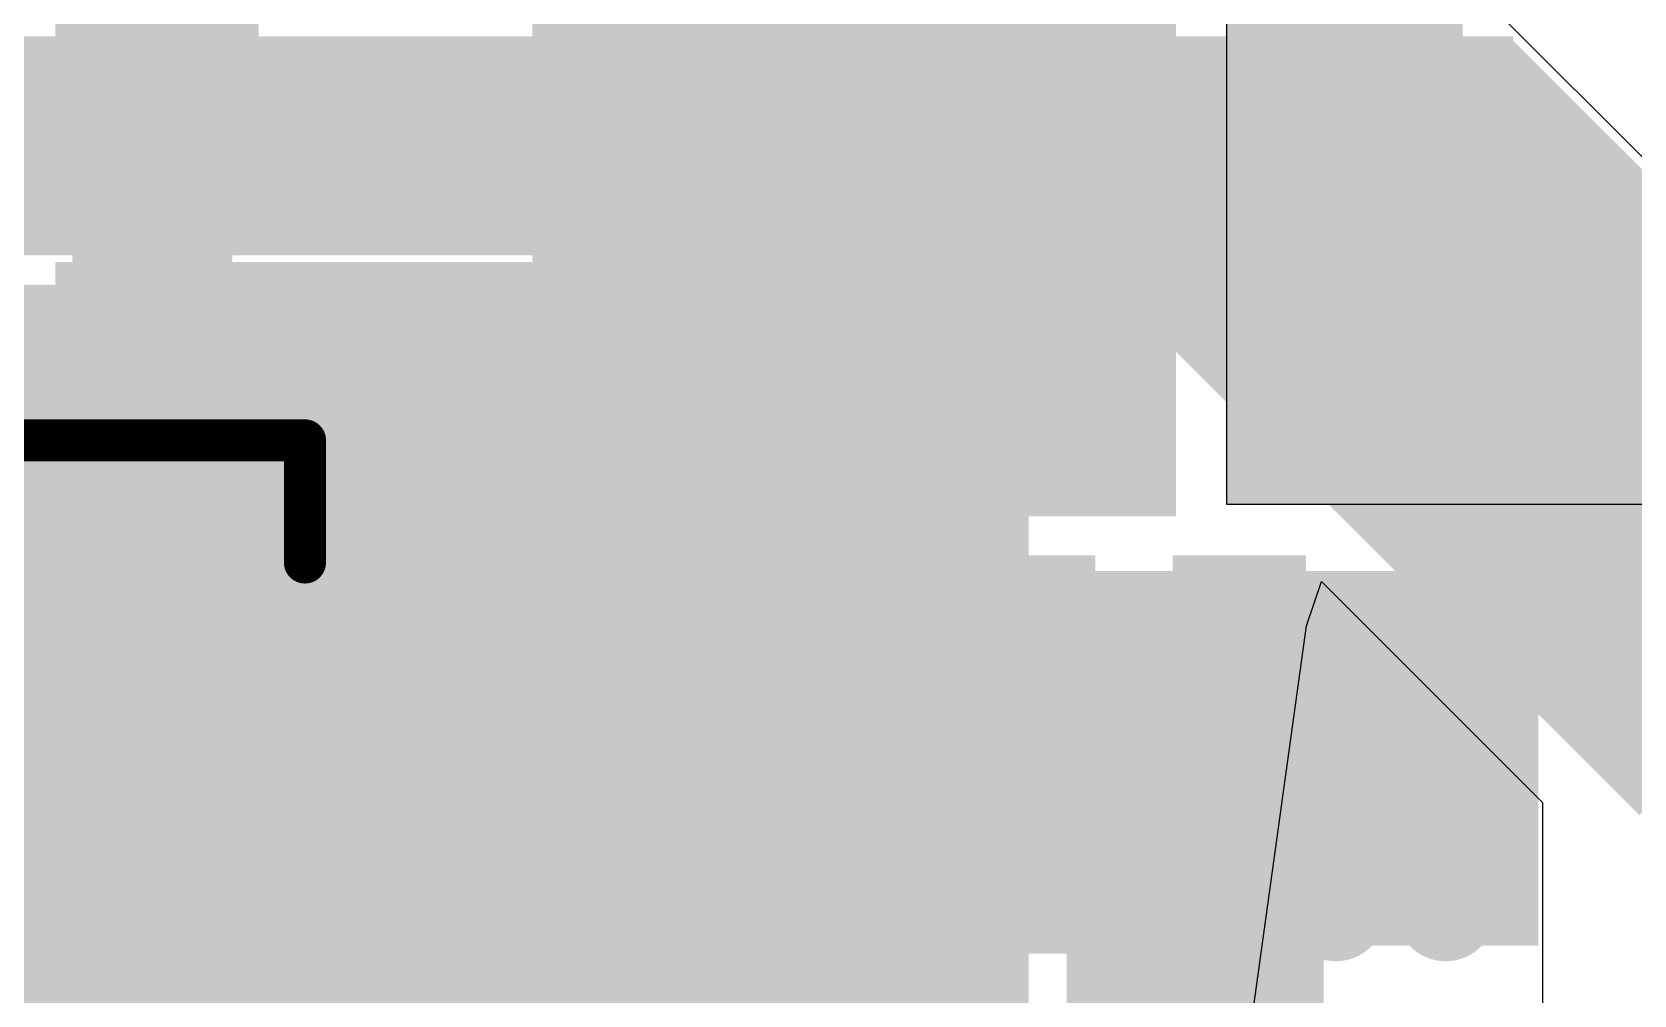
# Model space of a CAD drawing. Header units: millimetres. Extents: x -35.7 to 35.7, y -3.2 to 68.2.
# Drawn here: x 15.53 to 25.19, y 42.32 to 48.13 of the extents above; entities that cross this region are included whole.
import ezdxf

# ---------------------------------------------------------------- set-up
doc = ezdxf.new("R2010")
doc.units = ezdxf.units.MM
for name, color, linetype in [('BottomLayer', 5, 'Continuous'), ('BottomPaste', 16, 'Continuous'), ('BottomSolder', 6, 'Continuous'), ('Mechanical2', 216, 'Continuous'), ('TopLayer', 1, 'Continuous'), ('TopOverlay', 2, 'Continuous'), ('TopPaste', 8, 'Continuous'), ('TopSolder', 216, 'Continuous'), ('ViaHoleLayer', 16, 'Continuous')]:
    doc.layers.add(name, color=color, linetype=linetype)

# ---------------------------------------------------------------- blocks, each defined once
blk = doc.blocks.new('M____SMP_B_9')
at = {"layer": 'BottomLayer'}
for points in [[(-1.95, 0.55), (0.05, 0.55), (0.05, -0.55), (-1.95, -0.55)], [(0.55, 0.4), (1.35, 0.4), (1.35, -0.4), (0.55, -0.4)]]:
    blk.add_hatch(color=5, dxfattribs=at).paths.add_polyline_path(points)
at = {"layer": 'BottomPaste'}
for points in [[(-1.95, 0.55), (0.05, 0.55), (0.05, -0.55), (-1.95, -0.55)], [(0.55, 0.4), (1.35, 0.4), (1.35, -0.4), (0.55, -0.4)]]:
    blk.add_hatch(color=16, dxfattribs=at).paths.add_polyline_path(points)
at = {"layer": 'BottomSolder'}
for points in [[(-2.0008, 0.6008), (0.1008, 0.6008), (0.1008, -0.6008), (-2.0008, -0.6008)], [(0.4992, 0.4508), (1.4008, 0.4508), (1.4008, -0.4508), (0.4992, -0.4508)]]:
    blk.add_hatch(color=6, dxfattribs=at).paths.add_polyline_path(points)
blk = doc.blocks.new('CAP__2917_20')
at = {"layer": 'TopLayer'}
blk.add_hatch(color=1, dxfattribs=at).paths.add_polyline_path([(5.045, 1.285), (7.835, 1.285), (7.835, -1.285), (5.045, -1.285)])
at = {"layer": 'TopPaste'}
blk.add_hatch(color=8, dxfattribs=at).paths.add_polyline_path([(5.045, 1.285), (7.835, 1.285), (7.835, -1.285), (5.045, -1.285)])
at = {"layer": 'TopSolder'}
blk.add_hatch(color=216, dxfattribs=at).paths.add_polyline_path([(4.9434, 1.3866), (7.9366, 1.3866), (7.9366, -1.3866), (4.9434, -1.3866)])
at = {"layer": 'TopOverlay', "const_width": 0.254}
for points in [[(-0.3868, 2.3114), (7.03, 2.3114)], [(7.03, 1.5748), (7.03, 2.3114)]]:
    blk.add_lwpolyline(points, dxfattribs=at)
at = {"layer": 'TopOverlay', "const_width": 0.127}
for points in [[(6.9665, 2.3114, 1), (7.0935, 2.3114, 1)], [(6.9665, 2.3114, 1), (7.0935, 2.3114, 1)], [(6.9665, 1.5748, 1), (7.0935, 1.5748, 1)]]:
    blk.add_lwpolyline(points, format="xyb", close=True, dxfattribs=at)
blk = doc.blocks.new('AO4882_MS_B_53')
at = {"layer": 'BottomLayer'}
for points in [[(-3.7, 2.205), (-1.5, 2.205), (-1.5, 1.605), (-3.7, 1.605)], [(1.5, 2.205), (3.7, 2.205), (3.7, 1.605), (1.5, 1.605)], [(-3.7, 0.935), (-1.5, 0.935), (-1.5, 0.335), (-3.7, 0.335)], [(1.5, 0.935), (3.7, 0.935), (3.7, 0.335), (1.5, 0.335)], [(-3.7, -0.335), (-1.5, -0.335), (-1.5, -0.935), (-3.7, -0.935)], [(1.5, -0.335), (3.7, -0.335), (3.7, -0.935), (1.5, -0.935)], [(-3.7, -1.605), (-1.5, -1.605), (-1.5, -2.205), (-3.7, -2.205)], [(1.5, -1.605), (3.7, -1.605), (3.7, -2.205), (1.5, -2.205)]]:
    blk.add_hatch(color=5, dxfattribs=at).paths.add_polyline_path(points)
at = {"layer": 'BottomPaste'}
for points in [[(-3.7, 2.205), (-1.5, 2.205), (-1.5, 1.605), (-3.7, 1.605)], [(1.5, 2.205), (3.7, 2.205), (3.7, 1.605), (1.5, 1.605)], [(-3.7, 0.935), (-1.5, 0.935), (-1.5, 0.335), (-3.7, 0.335)], [(1.5, 0.935), (3.7, 0.935), (3.7, 0.335), (1.5, 0.335)], [(-3.7, -0.335), (-1.5, -0.335), (-1.5, -0.935), (-3.7, -0.935)], [(1.5, -0.335), (3.7, -0.335), (3.7, -0.935), (1.5, -0.935)], [(-3.7, -1.605), (-1.5, -1.605), (-1.5, -2.205), (-3.7, -2.205)], [(1.5, -1.605), (3.7, -1.605), (3.7, -2.205), (1.5, -2.205)]]:
    blk.add_hatch(color=16, dxfattribs=at).paths.add_polyline_path(points)
at = {"layer": 'BottomSolder'}
for points in [[(-3.8016, 2.3066), (-1.3984, 2.3066), (-1.3984, 1.5034), (-3.8016, 1.5034)], [(1.3984, 2.3066), (3.8016, 2.3066), (3.8016, 1.5034), (1.3984, 1.5034)], [(-3.8016, 1.0366), (-1.3984, 1.0366), (-1.3984, 0.2334), (-3.8016, 0.2334)], [(1.3984, 1.0366), (3.8016, 1.0366), (3.8016, 0.2334), (1.3984, 0.2334)], [(-3.8016, -0.2334), (-1.3984, -0.2334), (-1.3984, -1.0366), (-3.8016, -1.0366)], [(1.3984, -0.2334), (3.8016, -0.2334), (3.8016, -1.0366), (1.3984, -1.0366)], [(-3.8016, -1.5034), (-1.3984, -1.5034), (-1.3984, -2.3066), (-3.8016, -2.3066)], [(1.3984, -1.5034), (3.8016, -1.5034), (3.8016, -2.3066), (1.3984, -2.3066)]]:
    blk.add_hatch(color=6, dxfattribs=at).paths.add_polyline_path(points)
blk = doc.blocks.new('RES0603_B_153')
at = {"layer": 'BottomLayer'}
for points in [[(-1.143, -0.4445), (-1.143, 0.4445), (-0.381, 0.4445), (-0.381, -0.4445)], [(0.381, -0.4445), (0.381, 0.4445), (1.143, 0.4445), (1.143, -0.4445)]]:
    blk.add_hatch(color=5, dxfattribs=at).paths.add_polyline_path(points)
at = {"layer": 'BottomPaste'}
for points in [[(-1.143, -0.4445), (-1.143, 0.4445), (-0.381, 0.4445), (-0.381, -0.4445)], [(0.381, -0.4445), (0.381, 0.4445), (1.143, 0.4445), (1.143, -0.4445)]]:
    blk.add_hatch(color=16, dxfattribs=at).paths.add_polyline_path(points)
at = {"layer": 'BottomSolder'}
for points in [[(-1.2446, -0.5461), (-1.2446, 0.5461), (-0.2794, 0.5461), (-0.2794, -0.5461)], [(0.2794, -0.5461), (0.2794, 0.5461), (1.2446, 0.5461), (1.2446, -0.5461)]]:
    blk.add_hatch(color=6, dxfattribs=at).paths.add_polyline_path(points)
blk = doc.blocks.new('RES0603_B_154')
at = {"layer": 'BottomLayer'}
for points in [[(-1.143, -0.4445), (-1.143, 0.4445), (-0.381, 0.4445), (-0.381, -0.4445)], [(0.381, -0.4445), (0.381, 0.4445), (1.143, 0.4445), (1.143, -0.4445)]]:
    blk.add_hatch(color=5, dxfattribs=at).paths.add_polyline_path(points)
at = {"layer": 'BottomPaste'}
for points in [[(-1.143, -0.4445), (-1.143, 0.4445), (-0.381, 0.4445), (-0.381, -0.4445)], [(0.381, -0.4445), (0.381, 0.4445), (1.143, 0.4445), (1.143, -0.4445)]]:
    blk.add_hatch(color=16, dxfattribs=at).paths.add_polyline_path(points)
at = {"layer": 'BottomSolder'}
for points in [[(-1.2446, -0.5461), (-1.2446, 0.5461), (-0.2794, 0.5461), (-0.2794, -0.5461)], [(0.2794, -0.5461), (0.2794, 0.5461), (1.2446, 0.5461), (1.2446, -0.5461)]]:
    blk.add_hatch(color=6, dxfattribs=at).paths.add_polyline_path(points)

msp = doc.modelspace()

# ---------------------------------------------------------------- hatches: boundary and pattern name
at = {"layer": 'BottomLayer'}
for points in [[(24.1554, 45.2882), (24.1554, 51.435), (22.733, 51.435), (22.733, 45.2882)], [(16.8975, 49.3905), (15.6718, 49.3905), (15.6718, 47.0154), (16.8975, 47.0154)], [(18.5464, 48.397), (18.5464, 46.355), (22.4282, 46.355), (22.4282, 48.397)], [(15.8418, 48.006), (15.8418, 47.0154), (18.2169, 47.0154), (18.2169, 48.006)], [(15.6718, 45.212), (22.4282, 45.212), (22.4282, 46.7448), (15.6718, 46.7448)], [(2.5146, 42.6212), (24.6126, 42.6212), (24.6126, 44.8818), (2.5146, 44.8818)]]:
    msp.add_hatch(color=5, dxfattribs=at).paths.add_polyline_path(points)
h = msp.add_hatch(color=5, dxfattribs=at)
edge = h.paths.add_edge_path()
edge.add_arc((23.5204, 46.4058), 0.3, 0, 360)
h = msp.add_hatch(color=5, dxfattribs=at)
edge = h.paths.add_edge_path()
edge.add_arc((24.183, 46.4058), 0.3, 0, 360)
h = msp.add_hatch(color=5, dxfattribs=at)
edge = h.paths.add_edge_path()
edge.add_arc((24.8457, 46.4058), 0.3, 0, 360)
h = msp.add_hatch(color=5, dxfattribs=at)
edge = h.paths.add_edge_path()
edge.add_arc((17.1196, 46.2788), 0.3, 0, 360)
h = msp.add_hatch(color=5, dxfattribs=at)
edge = h.paths.add_edge_path()
edge.add_arc((17.7927, 46.2788), 0.3, 0, 360)
h = msp.add_hatch(color=5, dxfattribs=at)
edge = h.paths.add_edge_path()
edge.add_arc((18.4658, 46.2788), 0.3, 0, 360)
h = msp.add_hatch(color=5, dxfattribs=at)
edge = h.paths.add_edge_path()
edge.add_arc((19.1389, 46.2788), 0.3, 0, 360)
h = msp.add_hatch(color=5, dxfattribs=at)
edge = h.paths.add_edge_path()
edge.add_arc((19.812, 46.2788), 0.3, 0, 360)
h = msp.add_hatch(color=5, dxfattribs=at)
edge = h.paths.add_edge_path()
edge.add_arc((20.4851, 46.2788), 0.3, 0, 360)
h = msp.add_hatch(color=5, dxfattribs=at)
edge = h.paths.add_edge_path()
edge.add_arc((21.1582, 46.2788), 0.3, 0, 360)
h = msp.add_hatch(color=5, dxfattribs=at)
edge = h.paths.add_edge_path()
edge.add_arc((23.5204, 45.7708), 0.3, 0, 360)
h = msp.add_hatch(color=5, dxfattribs=at)
edge = h.paths.add_edge_path()
edge.add_arc((24.183, 45.7708), 0.3, 0, 360)
h = msp.add_hatch(color=5, dxfattribs=at)
edge = h.paths.add_edge_path()
edge.add_arc((24.8457, 45.7708), 0.3, 0, 360)
h = msp.add_hatch(color=5, dxfattribs=at)
edge = h.paths.add_edge_path()
edge.add_arc((17.1196, 45.6438), 0.3, 0, 360)
h = msp.add_hatch(color=5, dxfattribs=at)
edge = h.paths.add_edge_path()
edge.add_arc((17.7927, 45.6438), 0.3, 0, 360)
h = msp.add_hatch(color=5, dxfattribs=at)
edge = h.paths.add_edge_path()
edge.add_arc((18.4658, 45.6438), 0.3, 0, 360)
h = msp.add_hatch(color=5, dxfattribs=at)
edge = h.paths.add_edge_path()
edge.add_arc((19.1389, 45.6438), 0.3, 0, 360)
h = msp.add_hatch(color=5, dxfattribs=at)
edge = h.paths.add_edge_path()
edge.add_arc((19.812, 45.6438), 0.3, 0, 360)
h = msp.add_hatch(color=5, dxfattribs=at)
edge = h.paths.add_edge_path()
edge.add_arc((20.4851, 45.6438), 0.3, 0, 360)
h = msp.add_hatch(color=5, dxfattribs=at)
edge = h.paths.add_edge_path()
edge.add_arc((21.1582, 45.6438), 0.3, 0, 360)
h = msp.add_hatch(color=5, dxfattribs=at)
edge = h.paths.add_edge_path()
edge.add_arc((22.0659, 44.496), 0.3, 0, 360)
h = msp.add_hatch(color=5, dxfattribs=at)
edge = h.paths.add_edge_path()
edge.add_arc((22.7285, 44.496), 0.3, 0, 360)
h = msp.add_hatch(color=5, dxfattribs=at)
edge = h.paths.add_edge_path()
edge.add_arc((22.0659, 43.6602), 0.3, 0, 360)
h = msp.add_hatch(color=5, dxfattribs=at)
edge = h.paths.add_edge_path()
edge.add_arc((22.7285, 43.6602), 0.3, 0, 360)
h = msp.add_hatch(color=5, dxfattribs=at)
edge = h.paths.add_edge_path()
edge.add_arc((23.3912, 43.6602), 0.3, 0, 360)
h = msp.add_hatch(color=5, dxfattribs=at)
edge = h.paths.add_edge_path()
edge.add_arc((24.0538, 43.6602), 0.3, 0, 360)
h = msp.add_hatch(color=5, dxfattribs=at)
edge = h.paths.add_edge_path()
edge.add_arc((22.0659, 42.8244), 0.3, 0, 360)
h = msp.add_hatch(color=5, dxfattribs=at)
edge = h.paths.add_edge_path()
edge.add_arc((22.7285, 42.8244), 0.3, 0, 360)
h = msp.add_hatch(color=5, dxfattribs=at)
edge = h.paths.add_edge_path()
edge.add_arc((23.3912, 42.8268), 0.3, 0, 360)
h = msp.add_hatch(color=5, dxfattribs=at)
edge = h.paths.add_edge_path()
edge.add_arc((24.0538, 42.8268), 0.3, 0, 360)
at = {"layer": 'BottomSolder'}
h = msp.add_hatch(color=6, dxfattribs=at)
edge = h.paths.add_edge_path()
edge.add_arc((23.5204, 46.4058), 0.15, 0, 360)
h = msp.add_hatch(color=6, dxfattribs=at)
edge = h.paths.add_edge_path()
edge.add_arc((24.183, 46.4058), 0.15, 0, 360)
h = msp.add_hatch(color=6, dxfattribs=at)
edge = h.paths.add_edge_path()
edge.add_arc((24.8457, 46.4058), 0.15, 0, 360)
h = msp.add_hatch(color=6, dxfattribs=at)
edge = h.paths.add_edge_path()
edge.add_arc((17.1196, 46.2788), 0.15, 0, 360)
h = msp.add_hatch(color=6, dxfattribs=at)
edge = h.paths.add_edge_path()
edge.add_arc((17.7927, 46.2788), 0.15, 0, 360)
h = msp.add_hatch(color=6, dxfattribs=at)
edge = h.paths.add_edge_path()
edge.add_arc((18.4658, 46.2788), 0.15, 0, 360)
h = msp.add_hatch(color=6, dxfattribs=at)
edge = h.paths.add_edge_path()
edge.add_arc((19.1389, 46.2788), 0.15, 0, 360)
h = msp.add_hatch(color=6, dxfattribs=at)
edge = h.paths.add_edge_path()
edge.add_arc((19.812, 46.2788), 0.15, 0, 360)
h = msp.add_hatch(color=6, dxfattribs=at)
edge = h.paths.add_edge_path()
edge.add_arc((20.4851, 46.2788), 0.15, 0, 360)
h = msp.add_hatch(color=6, dxfattribs=at)
edge = h.paths.add_edge_path()
edge.add_arc((21.1582, 46.2788), 0.15, 0, 360)
h = msp.add_hatch(color=6, dxfattribs=at)
edge = h.paths.add_edge_path()
edge.add_arc((23.5204, 45.7708), 0.15, 0, 360)
h = msp.add_hatch(color=6, dxfattribs=at)
edge = h.paths.add_edge_path()
edge.add_arc((24.183, 45.7708), 0.15, 0, 360)
h = msp.add_hatch(color=6, dxfattribs=at)
edge = h.paths.add_edge_path()
edge.add_arc((24.8457, 45.7708), 0.15, 0, 360)
h = msp.add_hatch(color=6, dxfattribs=at)
edge = h.paths.add_edge_path()
edge.add_arc((17.1196, 45.6438), 0.15, 0, 360)
h = msp.add_hatch(color=6, dxfattribs=at)
edge = h.paths.add_edge_path()
edge.add_arc((17.7927, 45.6438), 0.15, 0, 360)
h = msp.add_hatch(color=6, dxfattribs=at)
edge = h.paths.add_edge_path()
edge.add_arc((18.4658, 45.6438), 0.15, 0, 360)
h = msp.add_hatch(color=6, dxfattribs=at)
edge = h.paths.add_edge_path()
edge.add_arc((19.1389, 45.6438), 0.15, 0, 360)
h = msp.add_hatch(color=6, dxfattribs=at)
edge = h.paths.add_edge_path()
edge.add_arc((19.812, 45.6438), 0.15, 0, 360)
h = msp.add_hatch(color=6, dxfattribs=at)
edge = h.paths.add_edge_path()
edge.add_arc((20.4851, 45.6438), 0.15, 0, 360)
h = msp.add_hatch(color=6, dxfattribs=at)
edge = h.paths.add_edge_path()
edge.add_arc((21.1582, 45.6438), 0.15, 0, 360)
h = msp.add_hatch(color=6, dxfattribs=at)
edge = h.paths.add_edge_path()
edge.add_arc((22.0659, 44.496), 0.15, 0, 360)
h = msp.add_hatch(color=6, dxfattribs=at)
edge = h.paths.add_edge_path()
edge.add_arc((22.7285, 44.496), 0.15, 0, 360)
h = msp.add_hatch(color=6, dxfattribs=at)
edge = h.paths.add_edge_path()
edge.add_arc((22.0659, 43.6602), 0.15, 0, 360)
h = msp.add_hatch(color=6, dxfattribs=at)
edge = h.paths.add_edge_path()
edge.add_arc((22.7285, 43.6602), 0.15, 0, 360)
h = msp.add_hatch(color=6, dxfattribs=at)
edge = h.paths.add_edge_path()
edge.add_arc((23.3912, 43.6602), 0.15, 0, 360)
h = msp.add_hatch(color=6, dxfattribs=at)
edge = h.paths.add_edge_path()
edge.add_arc((24.0538, 43.6602), 0.15, 0, 360)
h = msp.add_hatch(color=6, dxfattribs=at)
edge = h.paths.add_edge_path()
edge.add_arc((22.0659, 42.8244), 0.15, 0, 360)
h = msp.add_hatch(color=6, dxfattribs=at)
edge = h.paths.add_edge_path()
edge.add_arc((22.7285, 42.8244), 0.15, 0, 360)
h = msp.add_hatch(color=6, dxfattribs=at)
edge = h.paths.add_edge_path()
edge.add_arc((23.3912, 42.8268), 0.15, 0, 360)
h = msp.add_hatch(color=6, dxfattribs=at)
edge = h.paths.add_edge_path()
edge.add_arc((24.0538, 42.8268), 0.15, 0, 360)
at = {"layer": 'TopLayer'}
for points in [[(10.9982, 46.7868), (24.4602, 46.7868), (24.4602, 48.1076), (10.9982, 48.1076)], [(25.9588, 43.4086), (27.5463, 44.9961), (24.4475, 48.0949), (22.86, 46.5074)], [(25.2222, 43.4086), (26.1874, 44.3738), (22.606, 47.9552), (21.6408, 46.99)], [(22.0472, 47.2948), (23.8252, 47.2948), (23.8252, 47.9298), (22.0472, 47.9298)], [(15.1892, 41.894), (21.5392, 41.894), (21.5392, 46.609), (15.1892, 46.609)], [(21.7678, 41.91), (23.3172, 41.91), (23.3172, 44.831), (21.7678, 44.831)]]:
    msp.add_hatch(color=1, dxfattribs=at).paths.add_polyline_path(points)
h = msp.add_hatch(color=1, dxfattribs=at)
edge = h.paths.add_edge_path()
edge.add_arc((23.5204, 46.4058), 0.3, 0, 360)
h = msp.add_hatch(color=1, dxfattribs=at)
edge = h.paths.add_edge_path()
edge.add_arc((24.183, 46.4058), 0.3, 0, 360)
h = msp.add_hatch(color=1, dxfattribs=at)
edge = h.paths.add_edge_path()
edge.add_arc((24.8457, 46.4058), 0.3, 0, 360)
h = msp.add_hatch(color=1, dxfattribs=at)
edge = h.paths.add_edge_path()
edge.add_arc((17.1196, 46.2788), 0.3, 0, 360)
h = msp.add_hatch(color=1, dxfattribs=at)
edge = h.paths.add_edge_path()
edge.add_arc((17.7927, 46.2788), 0.3, 0, 360)
h = msp.add_hatch(color=1, dxfattribs=at)
edge = h.paths.add_edge_path()
edge.add_arc((18.4658, 46.2788), 0.3, 0, 360)
h = msp.add_hatch(color=1, dxfattribs=at)
edge = h.paths.add_edge_path()
edge.add_arc((19.1389, 46.2788), 0.3, 0, 360)
h = msp.add_hatch(color=1, dxfattribs=at)
edge = h.paths.add_edge_path()
edge.add_arc((19.812, 46.2788), 0.3, 0, 360)
h = msp.add_hatch(color=1, dxfattribs=at)
edge = h.paths.add_edge_path()
edge.add_arc((20.4851, 46.2788), 0.3, 0, 360)
h = msp.add_hatch(color=1, dxfattribs=at)
edge = h.paths.add_edge_path()
edge.add_arc((21.1582, 46.2788), 0.3, 0, 360)
h = msp.add_hatch(color=1, dxfattribs=at)
edge = h.paths.add_edge_path()
edge.add_arc((23.5204, 45.7708), 0.3, 0, 360)
h = msp.add_hatch(color=1, dxfattribs=at)
edge = h.paths.add_edge_path()
edge.add_arc((24.183, 45.7708), 0.3, 0, 360)
h = msp.add_hatch(color=1, dxfattribs=at)
edge = h.paths.add_edge_path()
edge.add_arc((24.8457, 45.7708), 0.3, 0, 360)
h = msp.add_hatch(color=1, dxfattribs=at)
edge = h.paths.add_edge_path()
edge.add_arc((17.1196, 45.6438), 0.3, 0, 360)
h = msp.add_hatch(color=1, dxfattribs=at)
edge = h.paths.add_edge_path()
edge.add_arc((17.7927, 45.6438), 0.3, 0, 360)
h = msp.add_hatch(color=1, dxfattribs=at)
edge = h.paths.add_edge_path()
edge.add_arc((18.4658, 45.6438), 0.3, 0, 360)
h = msp.add_hatch(color=1, dxfattribs=at)
edge = h.paths.add_edge_path()
edge.add_arc((19.1389, 45.6438), 0.3, 0, 360)
h = msp.add_hatch(color=1, dxfattribs=at)
edge = h.paths.add_edge_path()
edge.add_arc((19.812, 45.6438), 0.3, 0, 360)
h = msp.add_hatch(color=1, dxfattribs=at)
edge = h.paths.add_edge_path()
edge.add_arc((20.4851, 45.6438), 0.3, 0, 360)
h = msp.add_hatch(color=1, dxfattribs=at)
edge = h.paths.add_edge_path()
edge.add_arc((21.1582, 45.6438), 0.3, 0, 360)
h = msp.add_hatch(color=1, dxfattribs=at)
edge = h.paths.add_edge_path()
edge.add_arc((22.0659, 44.496), 0.3, 0, 360)
h = msp.add_hatch(color=1, dxfattribs=at)
edge = h.paths.add_edge_path()
edge.add_arc((22.7285, 44.496), 0.3, 0, 360)
h = msp.add_hatch(color=1, dxfattribs=at)
edge = h.paths.add_edge_path()
edge.add_arc((22.0659, 43.6602), 0.3, 0, 360)
h = msp.add_hatch(color=1, dxfattribs=at)
edge = h.paths.add_edge_path()
edge.add_arc((22.7285, 43.6602), 0.3, 0, 360)
h = msp.add_hatch(color=1, dxfattribs=at)
edge = h.paths.add_edge_path()
edge.add_arc((23.3912, 43.6602), 0.3, 0, 360)
h = msp.add_hatch(color=1, dxfattribs=at)
edge = h.paths.add_edge_path()
edge.add_arc((24.0538, 43.6602), 0.3, 0, 360)
h = msp.add_hatch(color=1, dxfattribs=at)
edge = h.paths.add_edge_path()
edge.add_arc((22.0659, 42.8244), 0.3, 0, 360)
h = msp.add_hatch(color=1, dxfattribs=at)
edge = h.paths.add_edge_path()
edge.add_arc((22.7285, 42.8244), 0.3, 0, 360)
h = msp.add_hatch(color=1, dxfattribs=at)
edge = h.paths.add_edge_path()
edge.add_arc((23.3912, 42.8268), 0.3, 0, 360)
h = msp.add_hatch(color=1, dxfattribs=at)
edge = h.paths.add_edge_path()
edge.add_arc((24.0538, 42.8268), 0.3, 0, 360)
at = {"layer": 'TopSolder'}
h = msp.add_hatch(color=216, dxfattribs=at)
edge = h.paths.add_edge_path()
edge.add_arc((23.5204, 46.4058), 0.15, 0, 360)
h = msp.add_hatch(color=216, dxfattribs=at)
edge = h.paths.add_edge_path()
edge.add_arc((24.183, 46.4058), 0.15, 0, 360)
h = msp.add_hatch(color=216, dxfattribs=at)
edge = h.paths.add_edge_path()
edge.add_arc((24.8457, 46.4058), 0.15, 0, 360)
h = msp.add_hatch(color=216, dxfattribs=at)
edge = h.paths.add_edge_path()
edge.add_arc((17.1196, 46.2788), 0.15, 0, 360)
h = msp.add_hatch(color=216, dxfattribs=at)
edge = h.paths.add_edge_path()
edge.add_arc((17.7927, 46.2788), 0.15, 0, 360)
h = msp.add_hatch(color=216, dxfattribs=at)
edge = h.paths.add_edge_path()
edge.add_arc((18.4658, 46.2788), 0.15, 0, 360)
h = msp.add_hatch(color=216, dxfattribs=at)
edge = h.paths.add_edge_path()
edge.add_arc((19.1389, 46.2788), 0.15, 0, 360)
h = msp.add_hatch(color=216, dxfattribs=at)
edge = h.paths.add_edge_path()
edge.add_arc((19.812, 46.2788), 0.15, 0, 360)
h = msp.add_hatch(color=216, dxfattribs=at)
edge = h.paths.add_edge_path()
edge.add_arc((20.4851, 46.2788), 0.15, 0, 360)
h = msp.add_hatch(color=216, dxfattribs=at)
edge = h.paths.add_edge_path()
edge.add_arc((21.1582, 46.2788), 0.15, 0, 360)
h = msp.add_hatch(color=216, dxfattribs=at)
edge = h.paths.add_edge_path()
edge.add_arc((23.5204, 45.7708), 0.15, 0, 360)
h = msp.add_hatch(color=216, dxfattribs=at)
edge = h.paths.add_edge_path()
edge.add_arc((24.183, 45.7708), 0.15, 0, 360)
h = msp.add_hatch(color=216, dxfattribs=at)
edge = h.paths.add_edge_path()
edge.add_arc((24.8457, 45.7708), 0.15, 0, 360)
h = msp.add_hatch(color=216, dxfattribs=at)
edge = h.paths.add_edge_path()
edge.add_arc((17.1196, 45.6438), 0.15, 0, 360)
h = msp.add_hatch(color=216, dxfattribs=at)
edge = h.paths.add_edge_path()
edge.add_arc((17.7927, 45.6438), 0.15, 0, 360)
h = msp.add_hatch(color=216, dxfattribs=at)
edge = h.paths.add_edge_path()
edge.add_arc((18.4658, 45.6438), 0.15, 0, 360)
h = msp.add_hatch(color=216, dxfattribs=at)
edge = h.paths.add_edge_path()
edge.add_arc((19.1389, 45.6438), 0.15, 0, 360)
h = msp.add_hatch(color=216, dxfattribs=at)
edge = h.paths.add_edge_path()
edge.add_arc((19.812, 45.6438), 0.15, 0, 360)
h = msp.add_hatch(color=216, dxfattribs=at)
edge = h.paths.add_edge_path()
edge.add_arc((20.4851, 45.6438), 0.15, 0, 360)
h = msp.add_hatch(color=216, dxfattribs=at)
edge = h.paths.add_edge_path()
edge.add_arc((21.1582, 45.6438), 0.15, 0, 360)
h = msp.add_hatch(color=216, dxfattribs=at)
edge = h.paths.add_edge_path()
edge.add_arc((22.0659, 44.496), 0.15, 0, 360)
h = msp.add_hatch(color=216, dxfattribs=at)
edge = h.paths.add_edge_path()
edge.add_arc((22.7285, 44.496), 0.15, 0, 360)
h = msp.add_hatch(color=216, dxfattribs=at)
edge = h.paths.add_edge_path()
edge.add_arc((22.0659, 43.6602), 0.15, 0, 360)
h = msp.add_hatch(color=216, dxfattribs=at)
edge = h.paths.add_edge_path()
edge.add_arc((22.7285, 43.6602), 0.15, 0, 360)
h = msp.add_hatch(color=216, dxfattribs=at)
edge = h.paths.add_edge_path()
edge.add_arc((23.3912, 43.6602), 0.15, 0, 360)
h = msp.add_hatch(color=216, dxfattribs=at)
edge = h.paths.add_edge_path()
edge.add_arc((24.0538, 43.6602), 0.15, 0, 360)
h = msp.add_hatch(color=216, dxfattribs=at)
edge = h.paths.add_edge_path()
edge.add_arc((22.0659, 42.8244), 0.15, 0, 360)
h = msp.add_hatch(color=216, dxfattribs=at)
edge = h.paths.add_edge_path()
edge.add_arc((22.7285, 42.8244), 0.15, 0, 360)
h = msp.add_hatch(color=216, dxfattribs=at)
edge = h.paths.add_edge_path()
edge.add_arc((23.3912, 42.8268), 0.15, 0, 360)
h = msp.add_hatch(color=216, dxfattribs=at)
edge = h.paths.add_edge_path()
edge.add_arc((24.0538, 42.8268), 0.15, 0, 360)
at = {"layer": 'ViaHoleLayer'}
h = msp.add_hatch(color=16, dxfattribs=at)
edge = h.paths.add_edge_path()
edge.add_arc((23.5204, 46.4058), 0.15, 0, 360)
h = msp.add_hatch(color=16, dxfattribs=at)
edge = h.paths.add_edge_path()
edge.add_arc((24.183, 46.4058), 0.15, 0, 360)
h = msp.add_hatch(color=16, dxfattribs=at)
edge = h.paths.add_edge_path()
edge.add_arc((24.8457, 46.4058), 0.15, 0, 360)
h = msp.add_hatch(color=16, dxfattribs=at)
edge = h.paths.add_edge_path()
edge.add_arc((17.1196, 46.2788), 0.15, 0, 360)
h = msp.add_hatch(color=16, dxfattribs=at)
edge = h.paths.add_edge_path()
edge.add_arc((17.7927, 46.2788), 0.15, 0, 360)
h = msp.add_hatch(color=16, dxfattribs=at)
edge = h.paths.add_edge_path()
edge.add_arc((18.4658, 46.2788), 0.15, 0, 360)
h = msp.add_hatch(color=16, dxfattribs=at)
edge = h.paths.add_edge_path()
edge.add_arc((19.1389, 46.2788), 0.15, 0, 360)
h = msp.add_hatch(color=16, dxfattribs=at)
edge = h.paths.add_edge_path()
edge.add_arc((19.812, 46.2788), 0.15, 0, 360)
h = msp.add_hatch(color=16, dxfattribs=at)
edge = h.paths.add_edge_path()
edge.add_arc((20.4851, 46.2788), 0.15, 0, 360)
h = msp.add_hatch(color=16, dxfattribs=at)
edge = h.paths.add_edge_path()
edge.add_arc((21.1582, 46.2788), 0.15, 0, 360)
h = msp.add_hatch(color=16, dxfattribs=at)
edge = h.paths.add_edge_path()
edge.add_arc((23.5204, 45.7708), 0.15, 0, 360)
h = msp.add_hatch(color=16, dxfattribs=at)
edge = h.paths.add_edge_path()
edge.add_arc((24.183, 45.7708), 0.15, 0, 360)
h = msp.add_hatch(color=16, dxfattribs=at)
edge = h.paths.add_edge_path()
edge.add_arc((24.8457, 45.7708), 0.15, 0, 360)
h = msp.add_hatch(color=16, dxfattribs=at)
edge = h.paths.add_edge_path()
edge.add_arc((17.1196, 45.6438), 0.15, 0, 360)
h = msp.add_hatch(color=16, dxfattribs=at)
edge = h.paths.add_edge_path()
edge.add_arc((17.7927, 45.6438), 0.15, 0, 360)
h = msp.add_hatch(color=16, dxfattribs=at)
edge = h.paths.add_edge_path()
edge.add_arc((18.4658, 45.6438), 0.15, 0, 360)
h = msp.add_hatch(color=16, dxfattribs=at)
edge = h.paths.add_edge_path()
edge.add_arc((19.1389, 45.6438), 0.15, 0, 360)
h = msp.add_hatch(color=16, dxfattribs=at)
edge = h.paths.add_edge_path()
edge.add_arc((19.812, 45.6438), 0.15, 0, 360)
h = msp.add_hatch(color=16, dxfattribs=at)
edge = h.paths.add_edge_path()
edge.add_arc((20.4851, 45.6438), 0.15, 0, 360)
h = msp.add_hatch(color=16, dxfattribs=at)
edge = h.paths.add_edge_path()
edge.add_arc((21.1582, 45.6438), 0.15, 0, 360)
h = msp.add_hatch(color=16, dxfattribs=at)
edge = h.paths.add_edge_path()
edge.add_arc((22.0659, 44.496), 0.15, 0, 360)
h = msp.add_hatch(color=16, dxfattribs=at)
edge = h.paths.add_edge_path()
edge.add_arc((22.7285, 44.496), 0.15, 0, 360)
h = msp.add_hatch(color=16, dxfattribs=at)
edge = h.paths.add_edge_path()
edge.add_arc((22.0659, 43.6602), 0.15, 0, 360)
h = msp.add_hatch(color=16, dxfattribs=at)
edge = h.paths.add_edge_path()
edge.add_arc((22.7285, 43.6602), 0.15, 0, 360)
h = msp.add_hatch(color=16, dxfattribs=at)
edge = h.paths.add_edge_path()
edge.add_arc((23.3912, 43.6602), 0.15, 0, 360)
h = msp.add_hatch(color=16, dxfattribs=at)
edge = h.paths.add_edge_path()
edge.add_arc((24.0538, 43.6602), 0.15, 0, 360)
h = msp.add_hatch(color=16, dxfattribs=at)
edge = h.paths.add_edge_path()
edge.add_arc((22.0659, 42.8244), 0.15, 0, 360)
h = msp.add_hatch(color=16, dxfattribs=at)
edge = h.paths.add_edge_path()
edge.add_arc((22.7285, 42.8244), 0.15, 0, 360)
h = msp.add_hatch(color=16, dxfattribs=at)
edge = h.paths.add_edge_path()
edge.add_arc((23.3912, 42.8268), 0.15, 0, 360)
h = msp.add_hatch(color=16, dxfattribs=at)
edge = h.paths.add_edge_path()
edge.add_arc((24.0538, 42.8268), 0.15, 0, 360)

# ---------------------------------------------------------------- linework, layer by layer
at = {"layer": 'BottomLayer'}
for p, q in [((22.733, 48.641), (22.733, 45.2845)), ((25.9334, 46.6852), (23.9776, 48.641)), ((22.733, 45.2845), (25.9334, 45.2845))]:
    msp.add_line(p, q, dxfattribs=at)
at = {"layer": 'Mechanical2', "const_width": 0.381}
msp.add_lwpolyline([(35.5, 32.5, 1), (-35.5, 32.5, 1)], format="xyb", close=True, dxfattribs=at)
at = {"layer": 'TopLayer'}
for p, q in [((23.2156, 44.5516), (23.3045, 44.8183)), ((23.3045, 44.8183), (24.638, 43.4848)), ((22.86, 41.9862), (23.2156, 44.5516)), ((24.638, 43.4848), (24.638, 41.91))]:
    msp.add_line(p, q, dxfattribs=at)

# ---------------------------------------------------------------- block references
for name, p in [('RES0603_B_153', (15.494, 47.5742)), ('RES0603_B_154', (15.494, 46.355)), ('CAP__2917_20', (10.146, 43.358))]:
    msp.add_blockref(name, p)
for name, p, rotation in [('M____SMP_B_9', (18.7452, 47.4472), 180), ('AO4882_MS_B_53', (20.9042, 41.1734), 90)]:
    msp.add_blockref(name, p, dxfattribs=dict(rotation=rotation))

doc.saveas('drawing.dxf')
